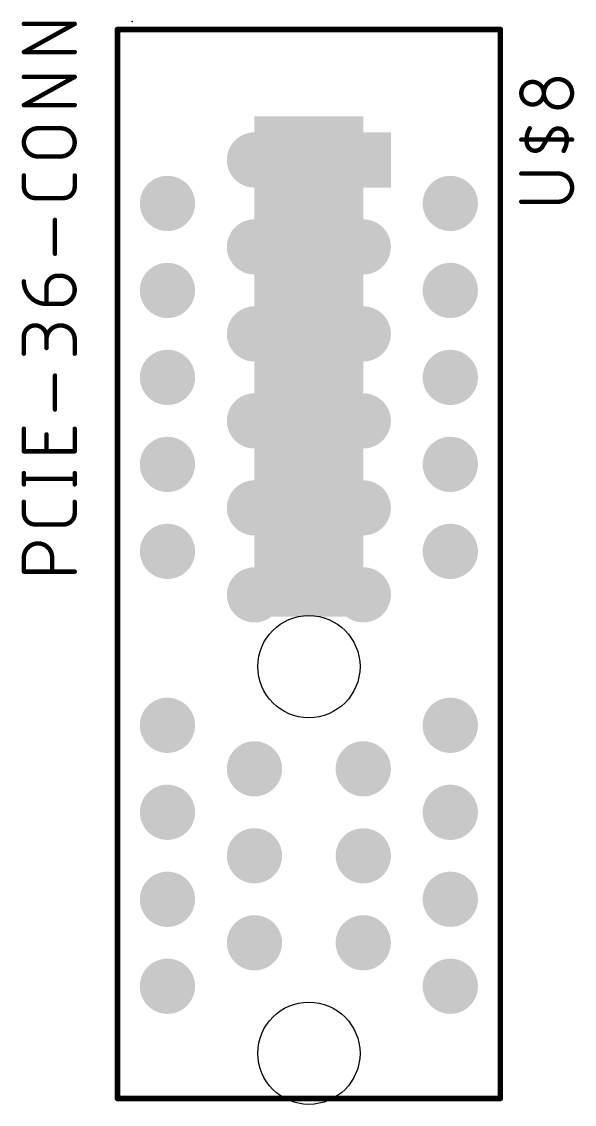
# Model space of a CAD drawing. Extents: x -93 to 210, y -228 to 208.
# Drawn here: x 132.46 to 145.16, y -79.89 to -55 of the extents above; entities that cross this region are included whole.
import ezdxf

# ---------------------------------------------------------------- set-up
doc = ezdxf.new("R2010")
doc.units = 0
for name, color, linetype in [('17', 110, 'CONTINUOUS'), ('20', 31, 'CONTINUOUS'), ('21', 253, 'CONTINUOUS'), ('23', 53, 'CONTINUOUS'), ('25', 253, 'CONTINUOUS'), ('27', 253, 'CONTINUOUS'), ('51', 253, 'CONTINUOUS')]:
    doc.layers.add(name, color=color, linetype=linetype)

# ---------------------------------------------------------------- blocks, each defined once
blk = doc.blocks.new('RECT')
blk.add_solid([(-0.5, -0.5), (0.5, -0.5), (-0.5, 0.5), (0.5, 0.5)])
blk = doc.blocks.new('SQUAREP')
blk.add_solid([(-0.5, -0.5), (0.5, -0.5), (-0.5, 0.5), (0.5, 0.5)])
blk = doc.blocks.new('ROUNDP')
at = {"const_width": 0.5}
blk.add_lwpolyline([(0, -0.25, 1), (0, 0.25, 1), (0, -0.25)], format="xyb", dxfattribs=at)

msp = doc.modelspace()

# ---------------------------------------------------------------- linework, layer by layer
at = {"layer": '20'}
for centre in [(139.06, -69.83), (139.06, -78.72)]:
    msp.add_circle(centre, 1.175, dxfattribs=at)
at = {"layer": '21', "const_width": 0.127}
for points in [[(134.66, -55.18), (143.46, -55.18)], [(134.66, -55.18), (134.66, -79.76)], [(143.46, -55.18), (143.46, -79.76)], [(143.46, -79.76), (134.66, -79.76)]]:
    msp.add_lwpolyline(points, dxfattribs=at)
at = {"layer": '21', "const_width": 0.0635}
for points in [[(134.66, -55.1482, 1), (134.66, -55.2118)], [(134.6917, -55.18, 1), (134.6283, -55.18)], [(143.4917, -55.18, 1), (143.4283, -55.18)], [(143.46, -55.2118, 1), (143.46, -55.1482)], [(134.66, -79.7283, 1), (134.66, -79.7918)], [(134.6283, -79.76, 1), (134.6917, -79.76)], [(143.4283, -79.76, 1), (143.4917, -79.76)], [(143.46, -79.7918, 1), (143.46, -79.7283)]]:
    msp.add_lwpolyline(points, format="xyb", dxfattribs=at)
at = {"layer": '23'}
msp.add_point((135, -55), dxfattribs=at)
at = {"layer": '25'}
for points, const_width in [([(144.2004, -56.3857, 1), (144.2004, -56.905)], 0.1016), ([(144.2004, -56.905, 1), (144.2004, -56.3857)], 0.1016), ([(144.2004, -56.3603, 1), (144.2004, -56.4111)], 0.0508), ([(144.2004, -56.4111, 1), (144.2004, -56.3603)], 0.0508), ([(144.7846, -56.3208, 1), (144.7846, -56.9699)], 0.1016), ([(144.7846, -56.9699, 1), (144.7846, -56.3208)], 0.1016), ([(144.7846, -56.2954, 1), (144.7846, -56.3462)], 0.0508), ([(144.7846, -56.3462, 1), (144.7846, -56.2954)], 0.0508), ([(144.2004, -56.8796, 1), (144.2004, -56.9304)], 0.0508), ([(144.2004, -56.9304, 1), (144.2004, -56.8796)], 0.0508), ([(144.7846, -56.9445, 1), (144.7846, -56.9953)], 0.0508), ([(144.7846, -56.9953, 1), (144.7846, -56.9445)], 0.0508), ([(144.1355, -57.4525, 0.1823), (144.0706, -57.8095)], 0.1016), ([(144.1573, -57.4656, 1), (144.1138, -57.4394)], 0.0508), ([(144.9794, -57.6148, 0.6917), (144.6224, -57.5499)], 0.1016), ([(144.6441, -57.5629, 1), (144.6006, -57.5368)], 0.0508), ([(143.9408, -57.6868, 1), (143.9408, -57.7376)], 0.0508), ([(144.5032, -57.6991, 1), (144.5468, -57.7252)], 0.0508), ([(144.5468, -57.7252, 1), (144.5032, -57.6991)], 0.0508), ([(144.6006, -57.5368, 1), (144.6441, -57.5629)], 0.0508), ([(144.9145, -57.9718, 0.1823), (144.9794, -57.6148)], 0.1016), ([(145.0044, -57.6102, 1), (144.9544, -57.6194)], 0.0508), ([(144.9544, -57.6194, 1), (145.0044, -57.6102)], 0.0508), ([(145.1092, -57.7376, 1), (145.1092, -57.6868)], 0.0508), ([(144.0706, -57.8095, 0.6917), (144.4276, -57.8744)], 0.1016), ([(144.0956, -57.805, 1), (144.0456, -57.8141)], 0.0508), ([(144.0456, -57.8141, 1), (144.0956, -57.805)], 0.0508), ([(144.4059, -57.8614, 1), (144.4494, -57.8875)], 0.0508), ([(144.4494, -57.8875, 1), (144.4059, -57.8614)], 0.0508), ([(144.8927, -57.9587, 1), (144.9362, -57.9849)], 0.0508), ([(143.9408, -58.4671, 1), (143.9408, -58.5179)], 0.0508), ([(144.7846, -59.1416, 1), (144.7846, -58.4925)], 0.1016), ([(144.7846, -58.4671, 1), (144.7846, -58.5179)], 0.0508), ([(144.7846, -58.5179, 1), (144.7846, -58.4671)], 0.0508), ([(143.9408, -59.1162, 1), (143.9408, -59.167)], 0.0508), ([(144.7846, -59.1162, 1), (144.7846, -59.167)], 0.0508), ([(144.7846, -59.167, 1), (144.7846, -59.1162)], 0.0508)]:
    msp.add_lwpolyline(points, format="xyb", dxfattribs=dict(at, const_width=const_width))
at = {"layer": '25', "const_width": 0.1016}
for points in [[(144.525, -57.7122), (144.6224, -57.5499)], [(145.1092, -57.7122), (143.9408, -57.7122)], [(144.525, -57.7122), (144.4276, -57.8744)], [(144.7846, -58.4925), (143.9408, -58.4925)], [(143.9408, -59.1416), (144.7846, -59.1416)]]:
    msp.add_lwpolyline(points, dxfattribs=at)
at = {"layer": '27', "const_width": 0.1016}
for points in [[(132.5108, -55.6999), (133.6792, -55.0508)], [(133.6792, -55.0508), (132.5108, -55.0508)], [(133.6792, -55.6999), (132.5108, -55.6999)], [(132.5108, -56.9191), (133.6792, -56.27)], [(133.6792, -56.27), (132.5108, -56.27)], [(133.6792, -56.9191), (132.5108, -56.9191)], [(132.8354, -57.4511), (133.3546, -57.4511)], [(133.3546, -58.1002), (132.8354, -58.1002)], [(132.5108, -58.7964), (132.5108, -58.5367)], [(133.6792, -58.5367), (133.6792, -58.7964)], [(133.4196, -59.056), (132.7704, -59.056)], [(133.2248, -60.3368), (133.2248, -59.5579)], [(133.2897, -60.842), (133.3546, -60.842)], [(133.0301, -61.4911), (133.0301, -61.1016)], [(133.3546, -61.4911), (133.0301, -61.4911)], [(132.5108, -62.6341), (132.5108, -62.2446)], [(133.0301, -62.2446), (133.0301, -62.5043)], [(133.6792, -62.6341), (133.6792, -62.3095)], [(133.2248, -63.9182), (133.2248, -63.1393)], [(132.5108, -64.8797), (132.5108, -64.3605)], [(133.0301, -64.8797), (133.0301, -64.4903)], [(133.6792, -64.3605), (133.6792, -64.8797)], [(133.6792, -64.8797), (132.5108, -64.8797)], [(132.5108, -65.6398), (132.5108, -65.3801)], [(132.5108, -65.5099), (133.6792, -65.5099)], [(133.6792, -65.6398), (133.6792, -65.3801)], [(132.5108, -66.3021), (132.5108, -66.0424)], [(133.6792, -66.0424), (133.6792, -66.3021)], [(133.4196, -66.5617), (132.7704, -66.5617)], [(132.5108, -67.6464), (132.5108, -67.3218)], [(133.1599, -67.3218), (133.1599, -67.6464)], [(133.6792, -67.6464), (132.5108, -67.6464)]]:
    msp.add_lwpolyline(points, dxfattribs=at)
at = {"layer": '27'}
for points, const_width in [([(132.5108, -55.0254, 1), (132.5108, -55.0762)], 0.0508), ([(133.6915, -55.073, 1), (133.6669, -55.0286)], 0.0508), ([(133.6792, -55.0762, 1), (133.6792, -55.0254)], 0.0508), ([(132.5108, -55.6745, 1), (132.5108, -55.7253)], 0.0508), ([(132.4985, -55.6777, 1), (132.5231, -55.7221)], 0.0508), ([(133.6792, -55.7253, 1), (133.6792, -55.6745)], 0.0508), ([(132.5108, -56.2446, 1), (132.5108, -56.2954)], 0.0508), ([(133.6915, -56.2922, 1), (133.6669, -56.2478)], 0.0508), ([(133.6792, -56.2954, 1), (133.6792, -56.2446)], 0.0508), ([(132.5108, -56.8937, 1), (132.5108, -56.9445)], 0.0508), ([(132.4985, -56.8969, 1), (132.5231, -56.9413)], 0.0508), ([(133.6792, -56.9445, 1), (133.6792, -56.8937)], 0.0508), ([(132.8354, -57.4511, 1), (132.8354, -58.1002)], 0.1016), ([(132.8354, -57.4257, 1), (132.8354, -57.4765)], 0.0508), ([(132.8354, -57.4765, 1), (132.8354, -57.4257)], 0.0508), ([(133.3546, -58.1002, 1), (133.3546, -57.4511)], 0.1016), ([(133.3546, -57.4257, 1), (133.3546, -57.4765)], 0.0508), ([(133.3546, -57.4765, 1), (133.3546, -57.4257)], 0.0508), ([(132.8354, -58.0748, 1), (132.8354, -58.1256)], 0.0508), ([(132.8354, -58.1256, 1), (132.8354, -58.0748)], 0.0508), ([(133.3546, -58.0748, 1), (133.3546, -58.1256)], 0.0508), ([(133.3546, -58.1256, 1), (133.3546, -58.0748)], 0.0508), ([(132.5362, -58.5367, 1), (132.4854, -58.5367)], 0.0508), ([(133.7046, -58.5367, 1), (133.6538, -58.5367)], 0.0508), ([(132.5108, -58.7964, 0.4142), (132.7704, -59.056)], 0.1016), ([(132.5362, -58.7964, 1), (132.4854, -58.7964)], 0.0508), ([(133.4196, -59.056, 0.4142), (133.6792, -58.7964)], 0.1016), ([(133.7046, -58.7964, 1), (133.6538, -58.7964)], 0.0508), ([(132.4854, -58.7964, 1), (132.5362, -58.7964)], 0.0508), ([(133.6538, -58.7964, 1), (133.7046, -58.7964)], 0.0508), ([(132.7704, -59.0306, 1), (132.7704, -59.0814)], 0.0508), ([(132.7704, -59.0814, 1), (132.7704, -59.0306)], 0.0508), ([(133.4196, -59.0306, 1), (133.4196, -59.0814)], 0.0508), ([(133.4196, -59.0814, 1), (133.4196, -59.0306)], 0.0508), ([(133.2502, -59.5579, 1), (133.1994, -59.5579)], 0.0508), ([(133.1994, -60.3368, 1), (133.2502, -60.3368)], 0.0508), ([(132.5108, -60.9718, 0.4142), (133.0301, -61.4911)], 0.1016), ([(132.5362, -60.9718, 1), (132.4854, -60.9718)], 0.0508), ([(133.2897, -60.842, 0.4142), (133.0301, -61.1016)], 0.1016), ([(133.2897, -60.8166, 1), (133.2897, -60.8674)], 0.0508), ([(133.2897, -60.8674, 1), (133.2897, -60.8166)], 0.0508), ([(133.3546, -61.4911, 1), (133.3546, -60.842)], 0.1016), ([(133.3546, -60.8166, 1), (133.3546, -60.8674)], 0.0508), ([(133.3546, -60.8674, 1), (133.3546, -60.8166)], 0.0508), ([(133.0555, -61.1016, 1), (133.0047, -61.1016)], 0.0508), ([(133.0047, -61.1016, 1), (133.0555, -61.1016)], 0.0508), ([(133.0301, -61.4657, 1), (133.0301, -61.5165)], 0.0508), ([(133.0047, -61.4911, 1), (133.0555, -61.4911)], 0.0508), ([(133.0301, -61.5165, 1), (133.0301, -61.4657)], 0.0508), ([(133.3546, -61.4657, 1), (133.3546, -61.5165)], 0.0508), ([(133.3546, -61.5165, 1), (133.3546, -61.4657)], 0.0508), ([(133.0301, -62.2446, 1), (132.5108, -62.2446)], 0.1016), ([(133.6792, -62.3095, 1), (133.0301, -62.3095)], 0.1016), ([(132.5362, -62.2446, 1), (132.4854, -62.2446)], 0.0508), ([(132.4854, -62.2446, 1), (132.5362, -62.2446)], 0.0508), ([(133.0555, -62.2446, 1), (133.0047, -62.2446)], 0.0508), ([(133.0047, -62.2446, 1), (133.0555, -62.2446)], 0.0508), ([(133.0047, -62.3095, 1), (133.0555, -62.3095)], 0.0508), ([(133.0047, -62.5043, 1), (133.0555, -62.5043)], 0.0508), ([(133.7046, -62.3095, 1), (133.6538, -62.3095)], 0.0508), ([(133.6538, -62.3095, 1), (133.7046, -62.3095)], 0.0508), ([(132.4854, -62.6341, 1), (132.5362, -62.6341)], 0.0508), ([(133.6538, -62.6341, 1), (133.7046, -62.6341)], 0.0508), ([(133.2502, -63.1393, 1), (133.1994, -63.1393)], 0.0508), ([(133.1994, -63.9182, 1), (133.2502, -63.9182)], 0.0508), ([(132.5362, -64.3605, 1), (132.4854, -64.3605)], 0.0508), ([(133.0555, -64.4903, 1), (133.0047, -64.4903)], 0.0508), ([(133.7046, -64.3605, 1), (133.6538, -64.3605)], 0.0508), ([(132.5108, -64.8543, 1), (132.5108, -64.9051)], 0.0508), ([(132.4854, -64.8797, 1), (132.5362, -64.8797)], 0.0508), ([(133.0047, -64.8797, 1), (133.0555, -64.8797)], 0.0508), ([(133.6538, -64.8797, 1), (133.7046, -64.8797)], 0.0508), ([(133.6792, -64.9051, 1), (133.6792, -64.8543)], 0.0508), ([(132.5362, -65.3801, 1), (132.4854, -65.3801)], 0.0508), ([(132.5108, -65.4845, 1), (132.5108, -65.5353)], 0.0508), ([(133.7046, -65.3801, 1), (133.6538, -65.3801)], 0.0508), ([(133.6792, -65.5353, 1), (133.6792, -65.4845)], 0.0508), ([(132.4854, -65.6398, 1), (132.5362, -65.6398)], 0.0508), ([(133.6538, -65.6398, 1), (133.7046, -65.6398)], 0.0508), ([(132.5362, -66.0424, 1), (132.4854, -66.0424)], 0.0508), ([(133.7046, -66.0424, 1), (133.6538, -66.0424)], 0.0508), ([(132.5108, -66.3021, 0.4142), (132.7704, -66.5617)], 0.1016), ([(132.5362, -66.3021, 1), (132.4854, -66.3021)], 0.0508), ([(132.4854, -66.3021, 1), (132.5362, -66.3021)], 0.0508), ([(133.4196, -66.5617, 0.4142), (133.6792, -66.3021)], 0.1016), ([(133.7046, -66.3021, 1), (133.6538, -66.3021)], 0.0508), ([(133.6538, -66.3021, 1), (133.7046, -66.3021)], 0.0508), ([(132.7704, -66.5363, 1), (132.7704, -66.5871)], 0.0508), ([(132.7704, -66.5871, 1), (132.7704, -66.5363)], 0.0508), ([(133.4196, -66.5363, 1), (133.4196, -66.5871)], 0.0508), ([(133.4196, -66.5871, 1), (133.4196, -66.5363)], 0.0508), ([(133.1599, -67.3218, 1), (132.5108, -67.3218)], 0.1016), ([(132.5362, -67.3218, 1), (132.4854, -67.3218)], 0.0508), ([(132.4854, -67.3218, 1), (132.5362, -67.3218)], 0.0508), ([(133.1853, -67.3218, 1), (133.1345, -67.3218)], 0.0508), ([(133.1345, -67.3218, 1), (133.1853, -67.3218)], 0.0508), ([(132.5108, -67.621, 1), (132.5108, -67.6718)], 0.0508), ([(132.4854, -67.6464, 1), (132.5362, -67.6464)], 0.0508), ([(133.1345, -67.6464, 1), (133.1853, -67.6464)], 0.0508), ([(133.6792, -67.6718, 1), (133.6792, -67.621)], 0.0508)]:
    msp.add_lwpolyline(points, format="xyb", dxfattribs=dict(at, const_width=const_width))

# ---------------------------------------------------------------- block references
at = {"layer": '17', "xscale": 1.27, "yscale": 1.27, "rotation": 270}
for name, p in [('ROUNDP', (137.81, -58.18)), ('ROUNDP', (137.81, -58.18)), ('SQUAREP', (140.31, -58.18)), ('SQUAREP', (140.31, -58.18)), ('ROUNDP', (135.81, -59.18)), ('ROUNDP', (135.81, -59.18)), ('ROUNDP', (142.31, -59.18)), ('ROUNDP', (142.31, -59.18)), ('ROUNDP', (137.81, -60.18)), ('ROUNDP', (137.81, -60.18)), ('ROUNDP', (140.31, -60.18)), ('ROUNDP', (140.31, -60.18)), ('ROUNDP', (135.81, -61.18)), ('ROUNDP', (135.81, -61.18)), ('ROUNDP', (142.31, -61.18)), ('ROUNDP', (142.31, -61.18)), ('ROUNDP', (137.81, -62.18)), ('ROUNDP', (137.81, -62.18)), ('ROUNDP', (140.31, -62.18)), ('ROUNDP', (140.31, -62.18)), ('ROUNDP', (135.81, -63.18)), ('ROUNDP', (135.81, -63.18)), ('ROUNDP', (142.31, -63.18)), ('ROUNDP', (142.31, -63.18)), ('ROUNDP', (137.81, -64.18)), ('ROUNDP', (137.81, -64.18)), ('ROUNDP', (140.31, -64.18)), ('ROUNDP', (140.31, -64.18)), ('ROUNDP', (135.81, -65.18)), ('ROUNDP', (135.81, -65.18)), ('ROUNDP', (142.31, -65.18)), ('ROUNDP', (142.31, -65.18)), ('ROUNDP', (137.81, -66.18)), ('ROUNDP', (137.81, -66.18)), ('ROUNDP', (140.31, -66.18)), ('ROUNDP', (140.31, -66.18)), ('ROUNDP', (135.81, -67.18)), ('ROUNDP', (135.81, -67.18)), ('ROUNDP', (142.31, -67.18)), ('ROUNDP', (142.31, -67.18)), ('ROUNDP', (137.81, -68.18)), ('ROUNDP', (137.81, -68.18)), ('ROUNDP', (140.31, -68.18)), ('ROUNDP', (140.31, -68.18)), ('ROUNDP', (135.81, -71.18)), ('ROUNDP', (135.81, -71.18)), ('ROUNDP', (142.31, -71.18)), ('ROUNDP', (142.31, -71.18)), ('ROUNDP', (137.81, -72.18)), ('ROUNDP', (137.81, -72.18)), ('ROUNDP', (140.31, -72.18)), ('ROUNDP', (140.31, -72.18)), ('ROUNDP', (135.81, -73.18)), ('ROUNDP', (135.81, -73.18)), ('ROUNDP', (142.31, -73.18)), ('ROUNDP', (142.31, -73.18)), ('ROUNDP', (137.81, -74.18)), ('ROUNDP', (137.81, -74.18)), ('ROUNDP', (140.31, -74.18)), ('ROUNDP', (140.31, -74.18)), ('ROUNDP', (135.81, -75.18)), ('ROUNDP', (135.81, -75.18)), ('ROUNDP', (142.31, -75.18)), ('ROUNDP', (142.31, -75.18)), ('ROUNDP', (137.81, -76.18)), ('ROUNDP', (137.81, -76.18)), ('ROUNDP', (140.31, -76.18)), ('ROUNDP', (140.31, -76.18)), ('ROUNDP', (135.81, -77.18)), ('ROUNDP', (135.81, -77.18)), ('ROUNDP', (142.31, -77.18)), ('ROUNDP', (142.31, -77.18))]:
    msp.add_blockref(name, p, dxfattribs=at)
at = {"layer": '51', "xscale": 11.5, "yscale": 2.5, "rotation": 270}
msp.add_blockref('RECT', (139.06, -62.93), dxfattribs=at)

doc.saveas('drawing.dxf')
